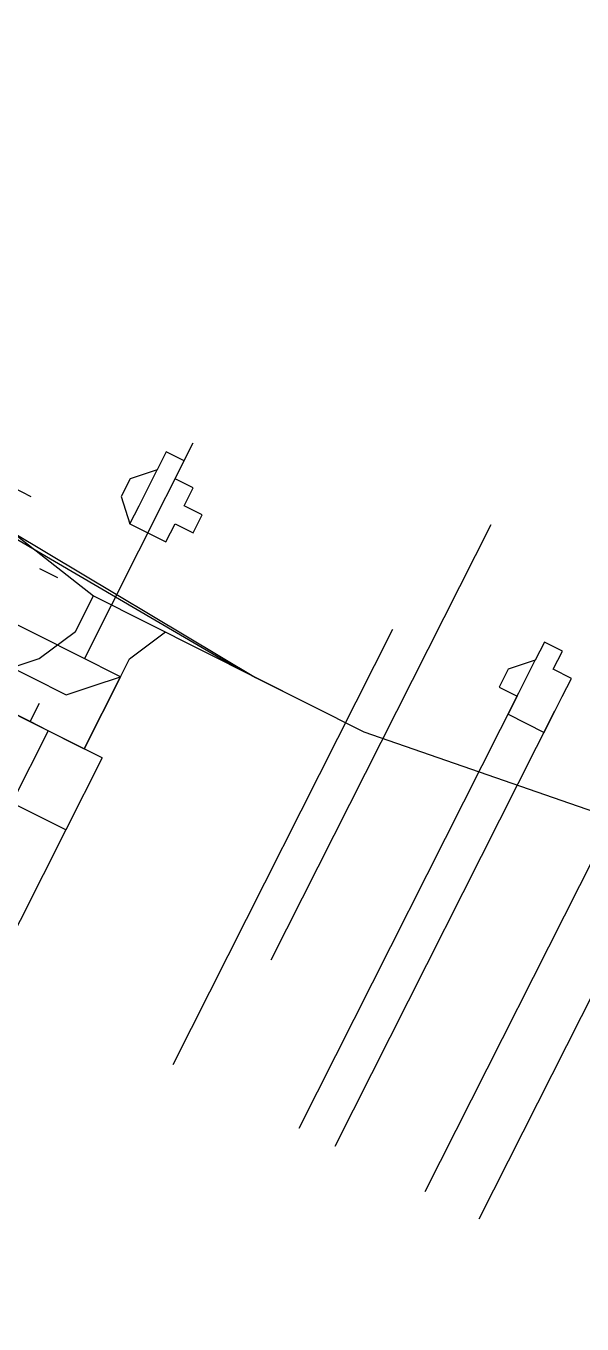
# Model space of a CAD drawing. Header units: metres. Extents: x 0 to 547597, y 0 to 1844684.
# Drawn here: x 543421.7453 to 543421.8592, y 1844512.269 to 1844512.5353 of the extents above; entities that cross this region are included whole.
import ezdxf

# ---------------------------------------------------------------- set-up
doc = ezdxf.new("R2010")
doc.units = ezdxf.units.M
doc.linetypes.add('DASHED', pattern=[0.75, 0.5, -0.25])
doc.layers.add('5_Thep', color=4, linetype='Continuous')
doc.layers.add('TB220kVtuonglai', color=8, linetype='DASHED')

# ---------------------------------------------------------------- blocks, each defined once
blk = doc.blocks.new('MBA220-MB')
at = {"color": 1}
for points in [[(66.13, 702.6), (132.25, 706.73), (198.38, 727.4), (256.24, 752.2), (314.1, 781.13), (367.83, 818.32), (413.29, 867.92), (446.36, 917.51), (479.42, 971.24), (500.09, 1029.1), (512.49, 1091.1), (512.49, 1153.09), (504.22, 1215.09), (491.82, 1272.95), (462.89, 1334.94), (429.83, 1388.67), (388.5, 1434.13), (338.9, 1475.46), (285.17, 1512.66), (223.18, 1537.46)], [(591.01, 1219.22), (462.89, 1219.22)], [(591.01, 1206.82), (462.89, 1206.82)], [(591.01, 1186.16), (462.89, 1186.16)], [(495.95, 1177.89), (495.95, 1186.16), (491.82, 1186.16), (491.82, 1186.16), (487.69, 1186.16), (483.55, 1186.16), (483.55, 1182.02), (479.42, 1182.02), (479.42, 1177.89), (483.55, 1177.89), (483.55, 1177.89), (487.69, 1173.76), (491.82, 1173.76), (491.82, 1177.89), (495.95, 1177.89), (495.95, 1177.89)], [(591.01, 1177.89), (462.89, 1177.89)], [(495.95, 1177.89), (491.82, 1177.89), (487.69, 1177.89), (483.55, 1177.89)], [(495.95, 1177.89), (491.82, 1177.89), (487.69, 1177.89), (483.55, 1177.89)], [(462.89, 1157.23), (591.01, 1157.23)], [(591.01, 1148.96), (462.89, 1148.96)], [(66.13, 694.34), (132.25, 698.47), (194.25, 715), (256.24, 739.8), (309.97, 768.73), (363.7, 805.92), (405.03, 847.25), (442.23, 900.98), (471.16, 954.71), (495.95, 1008.44), (508.35, 1070.43), (512.49, 1128.29), (512.49, 1136.56)], [(66.13, 694.34), (132.25, 698.47), (194.25, 715), (256.24, 739.8), (309.97, 768.73), (363.7, 805.92), (405.03, 847.25), (442.23, 900.98), (471.16, 954.71), (495.95, 1008.44), (508.35, 1070.43), (512.49, 1128.29)], [(66.13, 686.07), (132.25, 694.34), (194.25, 706.73), (256.24, 731.53), (309.97, 760.46), (363.7, 797.66), (405.03, 843.12), (442.23, 892.72), (471.16, 942.31), (495.95, 1004.31), (508.35, 1058.03), (512.49, 1124.16), (512.49, 1128.29)], [(533.15, 1095.23), (529.02, 1099.36), (524.88, 1103.5), (520.75, 1103.5), (520.75, 1103.5), (512.49, 1107.63)], [(541.42, 1107.63), (557.95, 1107.63), (557.95, 1095.23)], [(541.42, 1107.63), (541.42, 1107.63), (541.42, 1107.63), (541.42, 1107.63)], [(541.42, 1107.63), (541.42, 1095.23)], [(557.95, 1107.63), (607.54, 1107.63)], [(495.95, 1091.1), (495.95, 1099.36), (491.82, 1099.36), (491.82, 1103.5), (487.69, 1103.5), (487.69, 1099.36), (483.55, 1099.36), (483.55, 1095.23), (479.42, 1095.23), (479.42, 1091.1), (483.55, 1091.1), (483.55, 1091.1), (487.69, 1086.97), (491.82, 1086.97), (495.95, 1091.1), (495.95, 1091.1)], [(541.42, 1041.5), (541.42, 1103.5), (524.88, 1103.5), (524.88, 1041.5)], [(524.88, 1103.5), (524.88, 1103.5), (541.42, 1103.5), (541.42, 1103.5)], [(524.88, 1103.5), (524.88, 1103.5)], [(541.42, 983.64), (541.42, 1103.5)], [(524.88, 1095.23), (475.29, 1095.23)], [(533.15, 1078.7), (533.15, 1095.23)], [(541.42, 1095.23), (541.42, 1095.23), (541.42, 1091.1), (537.28, 1091.1), (541.42, 1091.1)], [(541.42, 1095.23), (557.95, 1095.23), (557.95, 1049.77), (607.54, 1049.77)], [(541.42, 1095.23), (541.42, 1041.5)], [(495.95, 1091.1), (491.82, 1091.1), (491.82, 1091.1), (487.69, 1091.1), (487.69, 1091.1), (483.55, 1091.1)], [(495.95, 1091.1), (491.82, 1091.1), (491.82, 1091.1), (487.69, 1091.1), (487.69, 1091.1), (483.55, 1091.1)], [(512.49, 1070.43), (516.62, 1070.43), (520.75, 1070.43), (529.02, 1074.57), (533.15, 1074.57), (533.15, 1082.83), (529.02, 1086.97), (520.75, 1091.1), (520.75, 1091.1), (512.49, 1091.1)], [(537.28, 1091.1), (541.42, 1091.1), (541.42, 962.98), (537.28, 962.98)], [(512.49, 1078.7), (512.49, 1082.83)], [(500.09, 1066.3), (500.09, 1070.43)]]:
    blk.add_lwpolyline(points, dxfattribs=at)
blk = doc.blocks.new('mb moiTQK')
at = {"layer": 'TB220kVtuonglai', "ltscale": 3000, "xscale": 0.001, "yscale": 0.001, "zscale": 0.001}
blk.add_blockref('MBA220-MB', (-20.05166, -82.51016), dxfattribs=at)
blk = doc.blocks.new('ACAD-DinhViTuyenDz220kV')
blk.add_circle((543470.18793, 1844560.06958), 117.55145)
at = {"layer": '5_Thep', "rotation": 243.2403583287449}
blk.add_blockref('mb moiTQK', (543485.661, 1844458.313), dxfattribs=at)

msp = doc.modelspace()

# ---------------------------------------------------------------- block references
msp.add_blockref('ACAD-DinhViTuyenDz220kV', (0, 0))

doc.saveas('drawing.dxf')
